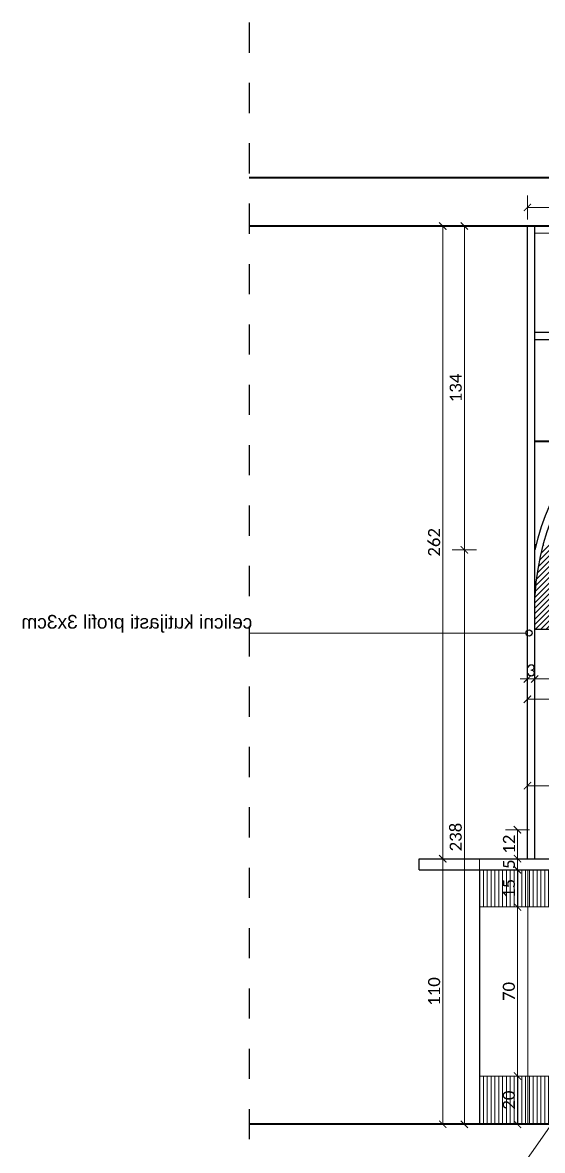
# Model space of a CAD drawing. Header units: centimetres. Extents: x -26724 to 60145, y -23645 to 6771.
# Drawn here: x 473.6 to 688.8, y 375.5 to 842.6 of the extents above; entities that cross this region are included whole.
import ezdxf

# ---------------------------------------------------------------- set-up
doc = ezdxf.new("R2010")
doc.units = ezdxf.units.CM
doc.linetypes.add('DALEKOVOD_VN', pattern=[5, 2.5, -2.5])
for name, color, linetype, lineweight in [('2.IZGLED', 7, 'Continuous', 13), ('4.KOTE', 88, 'Continuous', 15), ('zid', 7, 'Continuous', 40)]:
    doc.layers.add(name, color=color, linetype=linetype, lineweight=lineweight)
doc.layers.add('3.IZGLED 2', color=7, linetype='Continuous', lineweight=9, true_color=0x4a4a4a)
doc.layers.add('IZGLED 2', color=253, linetype='Continuous', lineweight=9, true_color=0x828282)
doc.layers.add('tekst', color=7, linetype='Continuous')
doc.layers.add('tekst @ 50', color=7, linetype='Continuous')
doc.styles.add('Notes', font='arial.ttf', dxfattribs={"height": 3})
doc.styles.get("Standard").update_dxf_attribs({"font": 'calibri.ttf'})
doc.dimstyles.new('ja 1 30 izgledi zidova', dxfattribs={"dimtxt": 5, "dimasz": 3, "dimexe": 5, "dimexo": 5, "dimgap": 1, "dimtad": 1, "dimdec": 0, "dimtxsty": 'Standard', "dimblk": 'ARCHTICK', "dimcen": 2.5, "dimclrd": 256, "dimclrt": 7, "dimadec": 0, "dimazin": 0, "dimtfac": 1, "dimtdec": 0, "dimtix": 1, "dimtmove": 1, "dimatfit": 3, "dimldrblk": 'ARCHTICK', "dimfxl": 5, "dimfxlon": 1, "dimlwd": 0, "dimlwe": 9, "dimarcsym": 0})
pattern_1 = [(90, (1066, -1e-13), (-1.5875, 0), [])]

# ---------------------------------------------------------------- blocks, each defined once
blk = doc.blocks.new('_ArchTick')
at = {"color": 0, "linetype": 'ByBlock', "const_width": 0.15}
blk.add_lwpolyline([(-0.5, -0.5), (0.5, 0.5)], dxfattribs=at)
blk = doc.blocks.new('*D811')
at = {"layer": '4.KOTE', "color": 0, "lineweight": 9, "transparency": 16777216}
for p, q in [((685.59, 574.56), (685.59, 565.71)), ((909.76, 574.56), (909.76, 565.71))]:
    blk.add_line(p, q, dxfattribs=at)
at = {"layer": '4.KOTE', "lineweight": 0, "transparency": 16777216}
blk.add_line((909.76, 570.71), (685.59, 570.71), dxfattribs=at)
at = {"layer": 'Defpoints', "color": 0, "transparency": 16777216}
for p in [(685.59, 591.33, -13.5), (909.76, 591.33, -13.5), (685.59, 570.71)]:
    blk.add_point(p, dxfattribs=at)
at = {"layer": '4.KOTE', "lineweight": 0, "transparency": 16777216, "xscale": 3, "yscale": 3, "zscale": 3, "rotation": 180}
blk.add_blockref('_ArchTick', (685.59, 570.71), dxfattribs=at)
at = {"layer": '4.KOTE', "lineweight": 0, "transparency": 16777216, "xscale": 3, "yscale": 3, "zscale": 3}
blk.add_blockref('_ArchTick', (909.76, 570.71), dxfattribs=at)
at = {"layer": '4.KOTE', "color": 7, "transparency": 16777216, "insert": (797.68, 574.25), "char_height": 5, "attachment_point": 5}
blk.add_mtext('224', dxfattribs=at)
blk = doc.blocks.new('*D828')
at = {"layer": '4.KOTE', "color": 0, "lineweight": 9, "transparency": 16777216}
for p, q in [((652.55, 758.29), (642.55, 758.29)), ((652.55, 496.29), (642.55, 496.29))]:
    blk.add_line(p, q, dxfattribs=at)
at = {"layer": '4.KOTE', "lineweight": 0, "transparency": 16777216}
blk.add_line((647.55, 758.29), (647.55, 496.29), dxfattribs=at)
at = {"layer": 'Defpoints', "color": 0, "transparency": 16777216}
for p in [(682.59, 758.29), (647.55, 496.29), (682.59, 496.29)]:
    blk.add_point(p, dxfattribs=at)
at = {"layer": '4.KOTE', "lineweight": 0, "transparency": 16777216, "xscale": 3, "yscale": 3, "zscale": 3}
for p, rotation in [((647.55, 758.29), 90), ((647.55, 496.29), 270)]:
    blk.add_blockref('_ArchTick', p, dxfattribs=dict(at, rotation=rotation))
at = {"layer": '4.KOTE', "color": 7, "transparency": 16777216, "insert": (643.98, 627.29), "char_height": 5, "attachment_point": 5, "rotation": 90}
blk.add_mtext('262', dxfattribs=at)
blk = doc.blocks.new('*D829')
at = {"layer": '4.KOTE', "color": 0, "lineweight": 9, "transparency": 16777216}
for p, q in [((652.55, 496.29), (642.55, 496.29)), ((652.55, 386.29), (642.55, 386.29))]:
    blk.add_line(p, q, dxfattribs=at)
at = {"layer": '4.KOTE', "lineweight": 0, "transparency": 16777216}
blk.add_line((647.55, 496.29), (647.55, 386.29), dxfattribs=at)
at = {"layer": 'Defpoints', "color": 0, "transparency": 16777216}
for p in [(662.76, 496.29), (647.55, 386.29), (662.76, 386.29)]:
    blk.add_point(p, dxfattribs=at)
at = {"layer": '4.KOTE', "lineweight": 0, "transparency": 16777216, "xscale": 3, "yscale": 3, "zscale": 3}
for p, rotation in [((647.55, 496.29), 90), ((647.55, 386.29), 270)]:
    blk.add_blockref('_ArchTick', p, dxfattribs=dict(at, rotation=rotation))
at = {"layer": '4.KOTE', "color": 7, "transparency": 16777216, "insert": (643.98, 441.29), "char_height": 5, "attachment_point": 5, "rotation": 90}
blk.add_mtext('110', dxfattribs=at)
blk = doc.blocks.new('*D830')
at = {"layer": '4.KOTE', "color": 0, "lineweight": 9, "transparency": 16777216}
for p, q in [((661.48, 758.29), (651.48, 758.29)), ((661.48, 624.2), (651.48, 624.2))]:
    blk.add_line(p, q, dxfattribs=at)
at = {"layer": '4.KOTE', "lineweight": 0, "transparency": 16777216}
blk.add_line((656.48, 758.29), (656.48, 624.2), dxfattribs=at)
at = {"layer": 'Defpoints', "color": 0, "transparency": 16777216}
for p in [(685.59, 758.29), (656.48, 624.2), (685.59, 624.2)]:
    blk.add_point(p, dxfattribs=at)
at = {"layer": '4.KOTE', "lineweight": 0, "transparency": 16777216, "xscale": 3, "yscale": 3, "zscale": 3}
for p, rotation in [((656.48, 758.29), 90), ((656.48, 624.2), 270)]:
    blk.add_blockref('_ArchTick', p, dxfattribs=dict(at, rotation=rotation))
at = {"layer": '4.KOTE', "color": 7, "transparency": 16777216, "insert": (652.92, 691.25), "char_height": 5, "attachment_point": 5, "rotation": 90}
blk.add_mtext('134', dxfattribs=at)
blk = doc.blocks.new('*D831')
at = {"layer": '4.KOTE', "color": 0, "lineweight": 9, "transparency": 16777216}
for p, q in [((661.48, 624.2), (651.48, 624.2)), ((657.76, 386.29), (651.48, 386.29))]:
    blk.add_line(p, q, dxfattribs=at)
at = {"layer": '4.KOTE', "lineweight": 0, "transparency": 16777216}
blk.add_line((656.48, 624.2), (656.48, 386.29), dxfattribs=at)
at = {"layer": 'Defpoints', "color": 0, "transparency": 16777216}
for p in [(685.59, 624.2), (656.48, 386.29), (662.76, 386.29)]:
    blk.add_point(p, dxfattribs=at)
at = {"layer": '4.KOTE', "lineweight": 0, "transparency": 16777216, "xscale": 3, "yscale": 3, "zscale": 3}
for p, rotation in [((656.48, 624.2), 90), ((656.48, 386.29), 270)]:
    blk.add_blockref('_ArchTick', p, dxfattribs=dict(at, rotation=rotation))
at = {"layer": '4.KOTE', "color": 7, "transparency": 16777216, "insert": (652.92, 505.25), "char_height": 5, "attachment_point": 5, "rotation": 90}
blk.add_mtext('238', dxfattribs=at)
blk = doc.blocks.new('*D832')
at = {"layer": '4.KOTE', "color": 0, "lineweight": 9, "transparency": 16777216}
for p, q in [((682.59, 570.71), (682.59, 575.71)), ((685.59, 570.71), (685.59, 575.71))]:
    blk.add_line(p, q, dxfattribs=at)
at = {"layer": '4.KOTE', "lineweight": 0, "transparency": 16777216}
for p, q in [((682.59, 570.71), (679.59, 570.71)), ((685.59, 570.71), (682.59, 570.71)), ((685.59, 570.71), (688.59, 570.71))]:
    blk.add_line(p, q, dxfattribs=at)
at = {"layer": 'Defpoints', "color": 0, "transparency": 16777216}
for p in [(682.59, 570.71), (682.59, 570.71), (685.59, 570.71)]:
    blk.add_point(p, dxfattribs=at)
at = {"layer": '4.KOTE', "lineweight": 0, "transparency": 16777216, "xscale": 3, "yscale": 3, "zscale": 3}
blk.add_blockref('_ArchTick', (682.59, 570.71), dxfattribs=at)
at = {"layer": '4.KOTE', "lineweight": 0, "transparency": 16777216, "xscale": 3, "yscale": 3, "zscale": 3, "rotation": 180}
blk.add_blockref('_ArchTick', (685.59, 570.71), dxfattribs=at)
at = {"layer": '4.KOTE', "color": 7, "transparency": 16777216, "insert": (684.09, 574.27), "char_height": 5, "attachment_point": 5}
blk.add_mtext('3', dxfattribs=at)
blk = doc.blocks.new('*D834')
at = {"layer": '4.KOTE', "color": 0, "lineweight": 9, "transparency": 16777216}
for p, q in [((682.59, 562.31), (682.59, 557.31)), ((912.76, 562.17), (912.76, 557.31))]:
    blk.add_line(p, q, dxfattribs=at)
at = {"layer": '4.KOTE', "lineweight": 0, "transparency": 16777216}
blk.add_line((912.76, 562.31), (682.59, 562.31), dxfattribs=at)
at = {"layer": 'Defpoints', "color": 0, "transparency": 16777216}
for p in [(682.59, 564.81), (682.59, 562.31), (912.76, 564.81, -13.5)]:
    blk.add_point(p, dxfattribs=at)
at = {"layer": '4.KOTE', "lineweight": 0, "transparency": 16777216, "xscale": 3, "yscale": 3, "zscale": 3, "rotation": 180}
blk.add_blockref('_ArchTick', (682.59, 562.31), dxfattribs=at)
at = {"layer": '4.KOTE', "lineweight": 0, "transparency": 16777216, "xscale": 3, "yscale": 3, "zscale": 3}
blk.add_blockref('_ArchTick', (912.76, 562.31), dxfattribs=at)
at = {"layer": '4.KOTE', "color": 7, "transparency": 16777216, "insert": (797.68, 565.87), "char_height": 5, "attachment_point": 5}
blk.add_mtext('230', dxfattribs=at)
blk = doc.blocks.new('*D844')
at = {"layer": '4.KOTE', "color": 0, "lineweight": 9, "transparency": 16777216}
for p, q in [((677.13, 406.29), (673.47, 406.29)), ((682.92, 386.29), (673.47, 386.29))]:
    blk.add_line(p, q, dxfattribs=at)
at = {"layer": '4.KOTE', "lineweight": 0, "transparency": 16777216}
blk.add_line((678.47, 386.29), (678.47, 406.29), dxfattribs=at)
at = {"layer": 'Defpoints', "color": 0, "transparency": 16777216}
for p in [(678.47, 406.29), (718.41, 406.29, 114.31), (712.6, 386.29, -13.5)]:
    blk.add_point(p, dxfattribs=at)
at = {"layer": '4.KOTE', "lineweight": 0, "transparency": 16777216, "xscale": 3, "yscale": 3, "zscale": 3}
for p, rotation in [((678.47, 406.29), 90), ((678.47, 386.29), 270)]:
    blk.add_blockref('_ArchTick', p, dxfattribs=dict(at, rotation=rotation))
at = {"layer": '4.KOTE', "color": 7, "transparency": 16777216, "insert": (674.91, 396.29), "char_height": 5, "attachment_point": 5, "rotation": 90}
blk.add_mtext('20', dxfattribs=at)
blk = doc.blocks.new('*D845')
at = {"layer": '4.KOTE', "color": 0, "lineweight": 9, "transparency": 16777216}
for p, q in [((678.47, 476.29), (673.47, 476.29)), ((677.13, 406.29), (673.47, 406.29))]:
    blk.add_line(p, q, dxfattribs=at)
at = {"layer": '4.KOTE', "lineweight": 0, "transparency": 16777216}
blk.add_line((678.47, 406.29), (678.47, 476.29), dxfattribs=at)
at = {"layer": 'Defpoints', "color": 0, "transparency": 16777216}
for p in [(678.47, 476.29), (682.76, 476.29), (718.41, 406.29, 114.31)]:
    blk.add_point(p, dxfattribs=at)
at = {"layer": '4.KOTE', "lineweight": 0, "transparency": 16777216, "xscale": 3, "yscale": 3, "zscale": 3}
for p, rotation in [((678.47, 476.29), 90), ((678.47, 406.29), 270)]:
    blk.add_blockref('_ArchTick', p, dxfattribs=dict(at, rotation=rotation))
at = {"layer": '4.KOTE', "color": 7, "transparency": 16777216, "insert": (674.91, 441.29), "char_height": 5, "attachment_point": 5, "rotation": 90}
blk.add_mtext('70', dxfattribs=at)
blk = doc.blocks.new('*D846')
at = {"layer": '4.KOTE', "color": 0, "lineweight": 9, "transparency": 16777216}
for p, q in [((678.47, 491.69), (673.47, 491.69)), ((678.47, 476.29), (673.47, 476.29))]:
    blk.add_line(p, q, dxfattribs=at)
at = {"layer": '4.KOTE', "lineweight": 0, "transparency": 16777216}
blk.add_line((678.47, 476.29), (678.47, 491.69), dxfattribs=at)
at = {"layer": 'Defpoints', "color": 0, "transparency": 16777216}
for p in [(678.47, 491.69), (682.76, 491.69), (682.76, 476.29)]:
    blk.add_point(p, dxfattribs=at)
at = {"layer": '4.KOTE', "lineweight": 0, "transparency": 16777216, "xscale": 3, "yscale": 3, "zscale": 3}
for p, rotation in [((678.47, 491.69), 90), ((678.47, 476.29), 270)]:
    blk.add_blockref('_ArchTick', p, dxfattribs=dict(at, rotation=rotation))
at = {"layer": '4.KOTE', "color": 7, "transparency": 16777216, "insert": (674.93, 483.99), "char_height": 5, "attachment_point": 5, "rotation": 90}
blk.add_mtext('15', dxfattribs=at)
blk = doc.blocks.new('*D847')
at = {"layer": '4.KOTE', "color": 0, "lineweight": 9, "transparency": 16777216}
for p, q in [((680.59, 496.29), (673.47, 496.29)), ((678.47, 491.69), (673.47, 491.69))]:
    blk.add_line(p, q, dxfattribs=at)
at = {"layer": '4.KOTE', "lineweight": 0, "transparency": 16777216}
for p, q in [((678.47, 496.29), (678.47, 499.29)), ((678.47, 491.69), (678.47, 496.29)), ((678.47, 491.69), (678.47, 488.69))]:
    blk.add_line(p, q, dxfattribs=at)
at = {"layer": 'Defpoints', "color": 0, "transparency": 16777216}
for p in [(678.47, 496.29), (685.59, 496.29), (682.76, 491.69)]:
    blk.add_point(p, dxfattribs=at)
at = {"layer": '4.KOTE', "lineweight": 0, "transparency": 16777216, "xscale": 3, "yscale": 3, "zscale": 3}
for p, rotation in [((678.47, 496.29), 270), ((678.47, 491.69), 90)]:
    blk.add_blockref('_ArchTick', p, dxfattribs=dict(at, rotation=rotation))
at = {"layer": '4.KOTE', "color": 7, "transparency": 16777216, "insert": (674.94, 493.99), "char_height": 5, "attachment_point": 5, "rotation": 90}
blk.add_mtext('5', dxfattribs=at)
blk = doc.blocks.new('*D853')
at = {"layer": '4.KOTE', "color": 0, "lineweight": 9, "transparency": 16777216}
for p, q in [((682.59, 521.53), (682.59, 531.53)), ((707.59, 521.53), (707.59, 531.53))]:
    blk.add_line(p, q, dxfattribs=at)
at = {"layer": '4.KOTE', "lineweight": 0, "transparency": 16777216}
blk.add_line((707.59, 526.53), (682.59, 526.53), dxfattribs=at)
at = {"layer": 'Defpoints', "color": 0, "transparency": 16777216}
for p in [(682.59, 526.53), (682.59, 510.53), (707.59, 508.29)]:
    blk.add_point(p, dxfattribs=at)
at = {"layer": '4.KOTE', "lineweight": 0, "transparency": 16777216, "xscale": 3, "yscale": 3, "zscale": 3, "rotation": 180}
blk.add_blockref('_ArchTick', (682.59, 526.53), dxfattribs=at)
at = {"layer": '4.KOTE', "lineweight": 0, "transparency": 16777216, "xscale": 3, "yscale": 3, "zscale": 3}
blk.add_blockref('_ArchTick', (707.59, 526.53), dxfattribs=at)
at = {"layer": '4.KOTE', "color": 7, "transparency": 16777216, "insert": (695.09, 530.1), "char_height": 5, "attachment_point": 5}
blk.add_mtext('25', dxfattribs=at)
blk = doc.blocks.new('*D855')
at = {"layer": '4.KOTE', "color": 0, "lineweight": 9, "transparency": 16777216}
for p, q in [((683.47, 508.29), (673.47, 508.29)), ((683.47, 496.29), (673.47, 496.29))]:
    blk.add_line(p, q, dxfattribs=at)
at = {"layer": '4.KOTE', "lineweight": 0, "transparency": 16777216}
blk.add_line((678.47, 508.29), (678.47, 496.29), dxfattribs=at)
at = {"layer": 'Defpoints', "color": 0, "transparency": 16777216}
for p in [(707.59, 508.29), (678.47, 496.29), (707.59, 496.29)]:
    blk.add_point(p, dxfattribs=at)
at = {"layer": '4.KOTE', "lineweight": 0, "transparency": 16777216, "xscale": 3, "yscale": 3, "zscale": 3}
for p, rotation in [((678.47, 508.29), 90), ((678.47, 496.29), 270)]:
    blk.add_blockref('_ArchTick', p, dxfattribs=dict(at, rotation=rotation))
at = {"layer": '4.KOTE', "color": 7, "transparency": 16777216, "insert": (674.95, 502.29), "char_height": 5, "attachment_point": 5, "rotation": 90}
blk.add_mtext('12', dxfattribs=at)
blk = doc.blocks.new('*D857')
at = {"layer": '4.KOTE', "color": 0, "lineweight": 9, "transparency": 16777216}
for p, q in [((682.59, 761), (682.59, 771)), ((912.76, 761), (912.76, 771))]:
    blk.add_line(p, q, dxfattribs=at)
at = {"layer": '4.KOTE', "lineweight": 0, "transparency": 16777216}
blk.add_line((682.59, 766), (912.76, 766), dxfattribs=at)
at = {"layer": 'Defpoints', "color": 0, "transparency": 16777216}
for p in [(912.76, 766), (682.59, 751.64), (912.76, 744.15)]:
    blk.add_point(p, dxfattribs=at)
at = {"layer": '4.KOTE', "lineweight": 0, "transparency": 16777216, "xscale": 3, "yscale": 3, "zscale": 3, "rotation": 180}
blk.add_blockref('_ArchTick', (682.59, 766), dxfattribs=at)
at = {"layer": '4.KOTE', "lineweight": 0, "transparency": 16777216, "xscale": 3, "yscale": 3, "zscale": 3}
blk.add_blockref('_ArchTick', (912.76, 766), dxfattribs=at)
at = {"layer": '4.KOTE', "color": 7, "transparency": 16777216, "insert": (797.68, 769.56), "char_height": 5, "attachment_point": 5}
blk.add_mtext('230', dxfattribs=at)

msp = doc.modelspace()

# ---------------------------------------------------------------- hatches: boundary and pattern name
at = {"true_color": 0x636466}
h = msp.add_hatch(dxfattribs=at)
h.set_pattern_fill('ANSI31', color=251, scale=0.5)
h.set_pattern_definition([(45, (-6333.9529, 329.1335), (-1.122532, 1.122532), [])])
h.paths.add_polyline_path([(689.1, 626.29, 0.048058), (685.59, 605.34), (685.59, 591.33), (909.76, 591.33), (909.76, 605.34, 0.048058), (906.26, 626.29)])
h = msp.add_hatch(color=251, dxfattribs=at)
h.dxf.hatch_style = 1
h.paths.add_polyline_path([(686.12, 626.29), (685.59, 626.29), (685.59, 624.2, -0.004748)])
h.paths.add_polyline_path([(909.76, 626.29), (909.24, 626.29, -0.004748), (909.76, 624.2)])
at = {"layer": '3.IZGLED 2', "true_color": 0x724204}
h = msp.add_hatch(dxfattribs=at)
h.set_pattern_fill('ANSI31', color=36, scale=0.5, angle=45)
h.set_pattern_definition(pattern_1)
h.paths.add_polyline_path([(682.76, 406.29), (662.76, 406.29), (662.76, 386.29), (682.76, 386.29)])
h.paths.add_polyline_path([(682.76, 491.69), (662.76, 491.69), (662.76, 476.29), (682.76, 476.29)])
h = msp.add_hatch(dxfattribs=at)
h.set_pattern_fill('ANSI31', color=36, scale=0.5, angle=45)
h.set_pattern_definition(pattern_1)
h.paths.add_polyline_path([(887.76, 476.29), (912.76, 476.29), (912.76, 491.69), (887.76, 491.69)])
h.paths.add_polyline_path([(682.76, 491.69), (682.76, 476.29), (707.59, 476.29), (707.59, 491.69)])
h = msp.add_hatch(dxfattribs=at)
h.set_pattern_fill('ANSI31', color=36, scale=0.5, angle=45)
h.set_pattern_definition(pattern_1)
h.paths.add_polyline_path([(912.76, 406.29), (682.76, 406.29), (682.76, 386.29), (912.76, 386.29)])

# ---------------------------------------------------------------- linework, layer by layer
at = {"linetype": 'DALEKOVOD_VN', "ltscale": 5}
msp.add_line((567.37, 842.57, -13.5), (567.37, 326.53, -13.5), dxfattribs=at)
for p, q in [((682.59, 496.29), (682.59, 758.29)), ((685.59, 706.29), (685.59, 758.29)), ((685.59, 714.29), (909.76, 714.29)), ((685.59, 711.29), (909.76, 711.29)), ((685.59, 496.29), (685.59, 706.29)), ((909.76, 669.26, -13.5), (685.59, 669.26, -13.5)), ((909.76, 668.96, -13.5), (685.59, 668.96, -13.5)), ((686.12, 626.29, -13.5), (685.59, 626.29, -13.5)), ((685.59, 591.33, -13.5), (909.76, 591.33, -13.5)), ((637.76, 496.29), (707.59, 496.29)), ((637.76, 491.69), (637.76, 496.29)), ((637.76, 491.69), (707.59, 491.69)), ((662.76, 491.69), (662.76, 386.29))]:
    msp.add_line(p, q)
for radius, end in [(113.65, 166.4806), (110.77, 176.0095)]:
    msp.add_arc((796.09, 597.63), radius, 89.2005, end)
at = {"layer": '2.IZGLED'}
msp.add_line((909.76, 755.29, -13.5), (685.59, 755.29, -13.5), dxfattribs=at)
at = {"layer": '3.IZGLED 2'}
for p, q in [((682.76, 476.29), (662.76, 476.29)), ((707.59, 476.29), (682.76, 476.29)), ((682.76, 406.29, -13.5), (662.76, 406.29)), ((912.76, 406.29, -16.87), (682.76, 406.29, 138.38)), ((667.4, 350.47), (698.16, 394.34))]:
    msp.add_line(p, q, dxfattribs=at)
at = {"layer": '3.IZGLED 2', "ltscale": 0.8}
msp.add_lwpolyline([(681.97, 589.75), (567.37, 589.75)], dxfattribs=at)
at = {"layer": 'IZGLED 2'}
for p, q in [((662.76, 491.69), (662.76, 496.29)), ((682.76, 491.69), (682.76, 386.29))]:
    msp.add_line(p, q, dxfattribs=at)
at = {"layer": 'tekst'}
msp.add_circle((683.24, 589.75), 1.26, dxfattribs=at)
at = {"layer": 'zid'}
for p, q in [((1068.06, 778.29, -13.5), (567.37, 778.29, -13.5)), ((1068.06, 758.29, -13.5), (567.37, 758.29, -13.5)), ((1068.06, 386.29, -13.5), (567.37, 386.29, -13.5))]:
    msp.add_line(p, q, dxfattribs=at)

# ---------------------------------------------------------------- texts
at = {"layer": 'tekst @ 50', "ltscale": 0.8, "extrusion": (0, 0, -1), "insert": (568.72, 597.25), "char_height": 5.6759, "attachment_point": 1, "text_direction": (-1, 0, 0), "style": 'Notes'}
msp.add_mtext_dynamic_manual_height_columns('celicni kutijasti profil 3x3cm', width=290.6445, gutter_width=750, heights=[0], dxfattribs=at)

# ---------------------------------------------------------------- dimensions: what is measured, and where the dimension line sits
at = {"layer": '4.KOTE'}
for base, p1, p2, picture, middle in [((912.76, 766), (682.59, 751.64), (912.76, 744.15), '*D857', (797.68, 769.56)), ((685.59, 570.71), (909.76, 591.33, -13.5), (685.59, 591.33, -13.5), '*D811', (797.68, 574.25)), ((682.59, 570.71), (685.59, 570.71), (682.59, 570.71), '*D832', (684.09, 574.27)), ((682.59, 562.31), (912.76, 564.81, -13.5), (682.59, 564.81), '*D834', (797.68, 565.87)), ((682.59, 526.53), (707.59, 508.29), (682.59, 510.53), '*D853', (695.09, 530.1))]:
    dim = msp.add_linear_dim(base=base, p1=p1, p2=p2, dimstyle='ja 1 30 izgledi zidova', dxfattribs=at)
    dim.commit()
    dim.dimension.update_dxf_attribs({"geometry": picture, "text_midpoint": middle})
for base, p1, p2, picture, middle in [((647.55, 496.29), (682.59, 758.29), (682.59, 496.29), '*D828', (643.98, 627.29)), ((656.48, 624.2), (685.59, 758.29), (685.59, 624.2), '*D830', (652.92, 691.25)), ((656.48, 386.29), (685.59, 624.2), (662.76, 386.29), '*D831', (652.92, 505.25)), ((678.47, 496.29), (707.59, 508.29), (707.59, 496.29), '*D855', (674.95, 502.29)), ((647.55, 386.29), (662.76, 496.29), (662.76, 386.29), '*D829', (643.98, 441.29)), ((678.47, 496.29), (682.76, 491.69), (685.59, 496.29), '*D847', (674.94, 493.99)), ((678.47, 491.69), (682.76, 476.29), (682.76, 491.69), '*D846', (674.93, 483.99)), ((678.47, 476.29), (718.41, 406.29, 114.31), (682.76, 476.29), '*D845', (674.91, 441.29)), ((678.47, 406.29), (712.6, 386.29, -13.5), (718.41, 406.29, 114.31), '*D844', (674.91, 396.29))]:
    dim = msp.add_linear_dim(base=base, p1=p1, p2=p2, angle=90, dimstyle='ja 1 30 izgledi zidova', dxfattribs=at)
    dim.commit()
    dim.dimension.update_dxf_attribs({"geometry": picture, "text_midpoint": middle})

doc.saveas('drawing.dxf')
